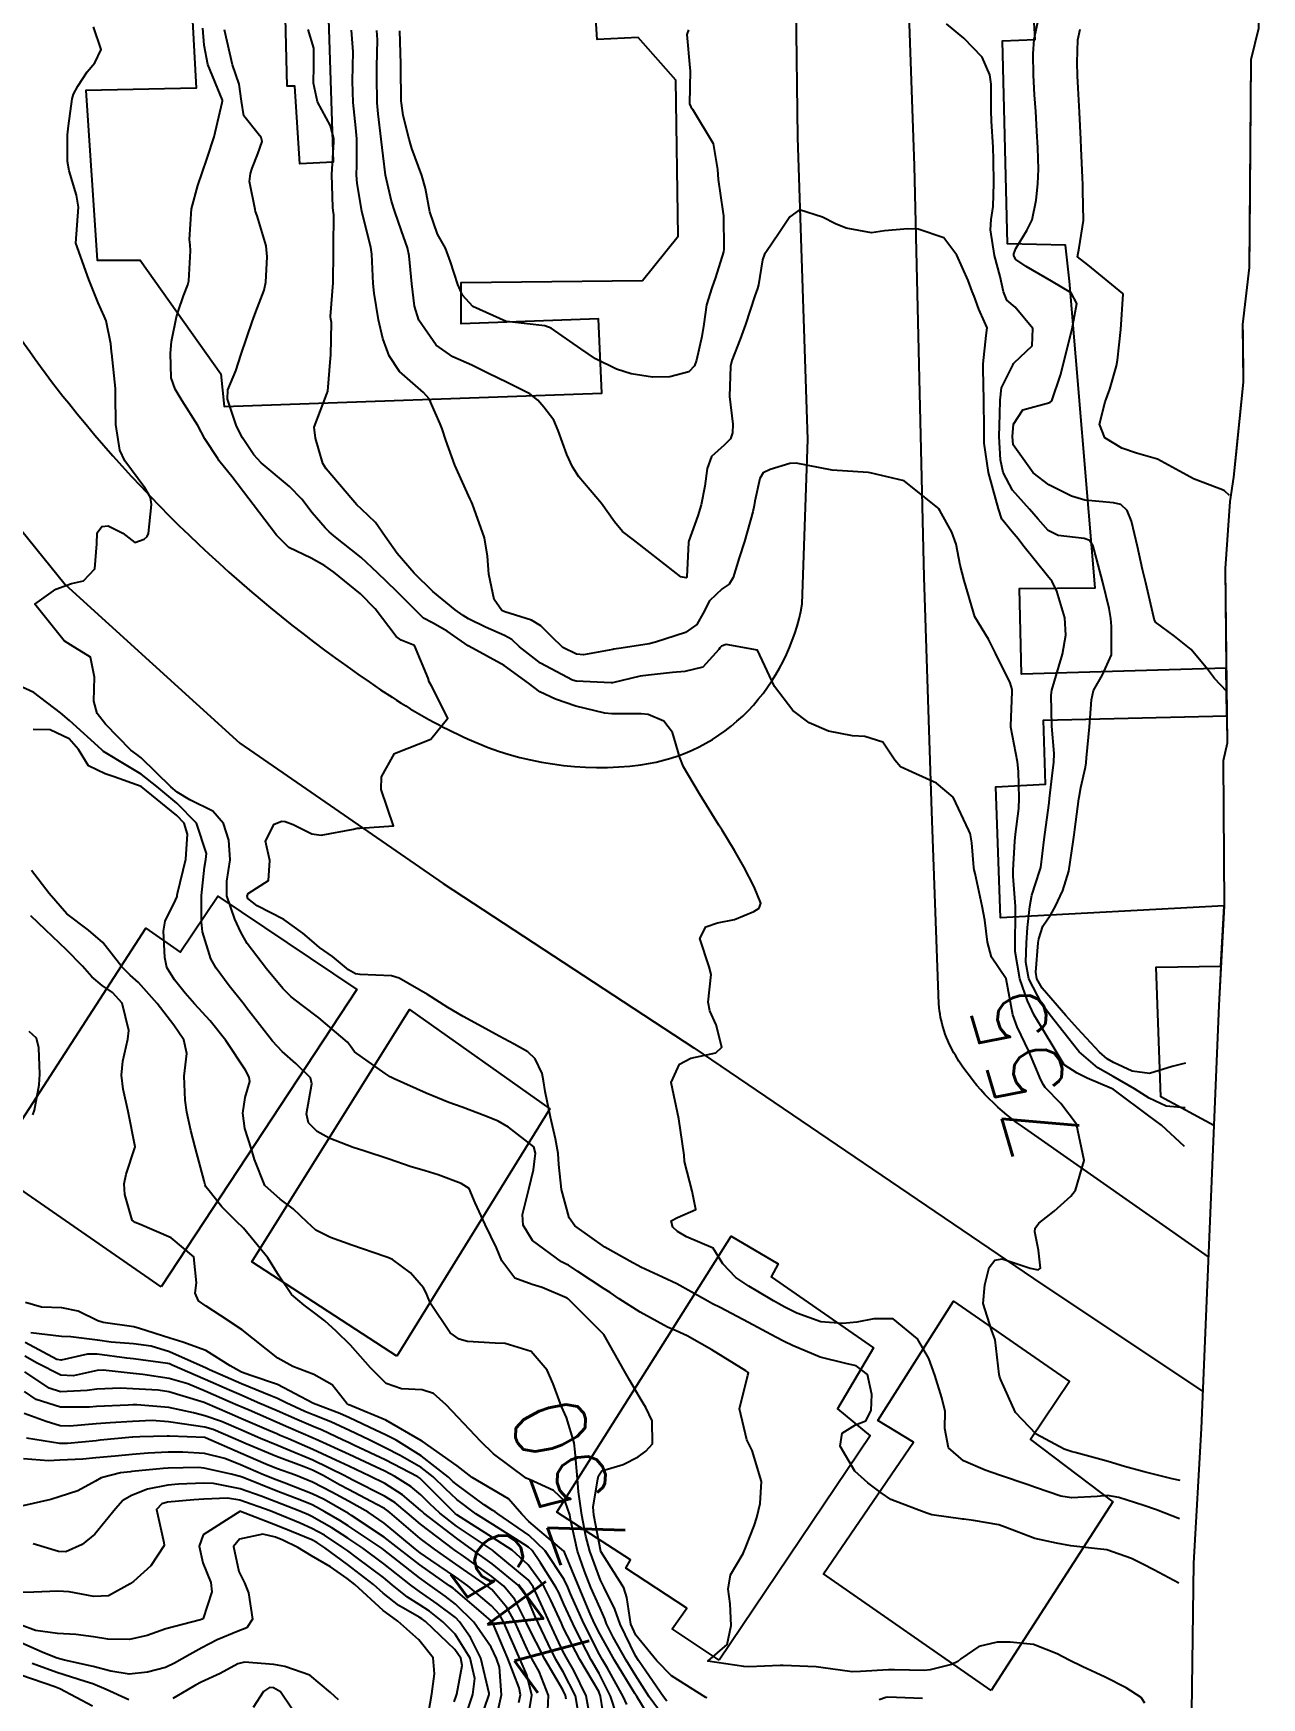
# Model space of a CAD drawing. Header units: metres. Extents: x 318500 to 325275, y 7408834 to 7428799.
# Drawn here: x 320368.3 to 320436.3, y 7413335.9 to 7413428 of the extents above; entities that cross this region are included whole.
import ezdxf
from ezdxf.enums import TextEntityAlignment as Align

# ---------------------------------------------------------------- set-up
doc = ezdxf.new("R2010")
doc.units = ezdxf.units.M
doc.header["$MEASUREMENT"] = 0
for name, color, linetype in [('Area', 45, 'Continuous'), ('Cotas', 45, 'Continuous'), ('Curvas de Nivel 1m', 11, 'Continuous'), ('Curvas de Nivel 5m', 15, 'Continuous'), ('Edificações', 30, 'Continuous'), ('Vias Primárias', 230, 'Continuous')]:
    doc.layers.add(name, color=color, linetype=linetype)
doc.styles.add('Style-STANDARD', font='STANDARD.shx')

msp = doc.modelspace()

# ---------------------------------------------------------------- linework, layer by layer
at = {"layer": 'Area'}
msp.add_lwpolyline([(320433.881, 7413477.62), (320434.233, 7413471.394), (320435.345, 7413452.961), (320436.196, 7413448.971), (320436.28, 7413439.522), (320436.21, 7413433.9), (320436.112, 7413428.285), (320435.686, 7413426.562), (320435.588, 7413415.057), (320435.226, 7413411.913), (320435.24, 7413411.356), (320435.262, 7413408.711), (320434.718, 7413403.457), (320434.509, 7413402.118), (320434.261, 7413398.399), (320434.365, 7413388.739), (320434.143, 7413387.752), (320434.201, 7413379.738), (320433.906, 7413374.211), (320432.935, 7413350.8), (320432.499, 7413343.359), (320432.399, 7413335.118)], dxfattribs=at)
at = {"layer": 'Curvas de Nivel 1m', "flags": 128}
for points, elevation in [([(320432.07, 7413371.03), (320431.326, 7413370.835), (320430.069, 7413370.453), (320429.107, 7413370.572), (320428.074, 7413371.061), (320427.724, 7413371.272), (320427.299, 7413371.632), (320426.099, 7413372.929), (320425.45, 7413373.66), (320424.132, 7413375.168), (320423.835, 7413375.683), (320423.776, 7413376.052), (320423.912, 7413377.682), (320423.944, 7413377.902), (320424.174, 7413378.61), (320424.61, 7413379.247), (320424.855, 7413379.67), (320425.284, 7413380.584), (320425.609, 7413381.659), (320425.85, 7413383.27), (320425.899, 7413383.655), (320425.94, 7413383.959), (320426.17, 7413385.651), (320426.183, 7413385.74), (320426.28, 7413386.288), (320426.532, 7413387.411), (320426.562, 7413387.646), (320426.581, 7413387.924), (320426.744, 7413389.644), (320426.859, 7413391.125), (320426.981, 7413391.641), (320427.473, 7413392.524), (320427.961, 7413393.626), (320427.964, 7413395.194), (320427.924, 7413395.627), (320427.847, 7413396.189), (320427.493, 7413397.634), (320427.14, 7413398.949), (320426.96, 7413399.643), (320426.771, 7413399.954), (320426.464, 7413400.057), (320425.017, 7413400.223), (320424.468, 7413400.498), (320423.916, 7413401.127), (320423.429, 7413401.691), (320422.496, 7413402.743), (320421.978, 7413403.708), (320421.822, 7413404.409), (320421.747, 7413405.712), (320421.788, 7413406.947), (320421.802, 7413407.711), (320421.886, 7413408.395), (320422.525, 7413409.701), (320422.55, 7413409.741), (320422.591, 7413409.779), (320423.571, 7413410.725), (320423.615, 7413411.69), (320422.632, 7413412.858), (320422.186, 7413413.257), (320421.992, 7413413.71), (320421.803, 7413414.563), (320421.492, 7413415.718), (320421.268, 7413417.145), (320421.312, 7413417.721), (320421.427, 7413418.442), (320421.45, 7413419.723), (320421.438, 7413421.024), (320421.421, 7413421.723), (320421.331, 7413423.165), (320421.311, 7413423.725), (320421.308, 7413425.212), (320421.235, 7413425.726), (320420.815, 7413426.708), (320419.791, 7413427.746), (320418.842, 7413428.546)], 758), ([(320434.35, 7413391.6), (320433.669, 7413392.305), (320433.275, 7413392.822), (320432.383, 7413393.912), (320431.462, 7413394.655), (320430.398, 7413395.427), (320430.33, 7413395.601), (320430.308, 7413395.694), (320429.865, 7413397.606), (320429.693, 7413398.355), (320429.4, 7413399.611), (320429.069, 7413401.019), (320428.83, 7413401.616), (320428.485, 7413401.942), (320428.079, 7413402.033), (320426.488, 7413402.175), (320425.749, 7413402.403), (320424.5, 7413403.026), (320423.633, 7413403.689), (320422.533, 7413405.255), (320422.485, 7413405.701), (320422.547, 7413406.399), (320423.069, 7413407.18), (320424.559, 7413407.589), (320424.671, 7413407.678), (320425.144, 7413409.11), (320425.287, 7413409.67), (320425.549, 7413410.722), (320425.798, 7413411.662), (320426.051, 7413413.076), (320425.735, 7413413.664), (320424.649, 7413414.303), (320423.243, 7413415.112), (320422.667, 7413415.504), (320422.566, 7413415.702), (320422.558, 7413415.815), (320422.676, 7413416.118), (320423.28, 7413417.105), (320423.575, 7413417.691), (320423.803, 7413418.781), (320423.896, 7413419.692), (320423.924, 7413420.5), (320423.89, 7413421.693), (320423.842, 7413422.615), (320423.781, 7413423.695), (320423.714, 7413424.621), (320423.655, 7413425.697), (320423.636, 7413426.879), (320423.687, 7413427.697), (320423.897, 7413428.642)], 759), ([(320429.807, 7413335.597), (320429.605, 7413335.912), (320428.775, 7413336.446), (320427.621, 7413337.034), (320426.348, 7413337.639), (320425.635, 7413337.986), (320424.959, 7413338.341), (320423.648, 7413338.852), (320422.356, 7413338.987), (320421.649, 7413338.978), (320420.626, 7413338.735), (320419.635, 7413338.056), (320419.465, 7413337.9), (320419.118, 7413337.738), (320417.937, 7413337.444), (320417.625, 7413337.419), (320415.963, 7413337.439), (320415.625, 7413337.44), (320414.073, 7413337.353), (320413.623, 7413337.329), (320411.878, 7413337.584), (320411.627, 7413337.617), (320409.793, 7413337.693), (320409.627, 7413337.688), (320407.902, 7413337.61), (320407.626, 7413337.628), (320405.63, 7413337.92), (320406.702, 7413338.846), (320406.932, 7413339.901), (320406.872, 7413341.102), (320406.757, 7413341.904), (320406.882, 7413342.712), (320407.591, 7413343.892), (320407.629, 7413343.973), (320407.715, 7413344.201), (320408.193, 7413345.423), (320408.344, 7413345.881), (320408.524, 7413346.654), (320408.609, 7413347.877), (320408.084, 7413349.587), (320407.931, 7413349.888), (320407.794, 7413350.177), (320407.378, 7413351.897), (320407.839, 7413353.754), (320407.876, 7413353.889), (320407.841, 7413353.93), (320407.743, 7413353.99), (320405.858, 7413355.149), (320404.491, 7413355.934), (320403.874, 7413356.209), (320403.409, 7413356.415), (320401.889, 7413357.244), (320400.725, 7413357.988), (320400.233, 7413358.325), (320399.905, 7413358.538), (320398.442, 7413359.487), (320397.918, 7413359.836), (320397.8, 7413359.903), (320397.536, 7413360.026), (320395.937, 7413361.21), (320395.419, 7413362.058), (320395.374, 7413362.644), (320395.726, 7413364.054), (320395.991, 7413365.122), (320396.09, 7413366.049), (320396.005, 7413366.396), (320394.602, 7413367.49), (320394.026, 7413367.805), (320393.346, 7413368.087), (320392.037, 7413368.583), (320391.302, 7413368.85), (320390.048, 7413369.357), (320388.279, 7413370.157), (320388.132, 7413370.23), (320388.061, 7413370.268), (320387.774, 7413370.452), (320386.075, 7413371.652), (320385.862, 7413371.968), (320385.692, 7413372.186), (320384.1, 7413373.535), (320383.198, 7413374.224), (320382.585, 7413374.701), (320382.119, 7413375.16), (320381.218, 7413376.249), (320380.151, 7413377.646), (320379.788, 7413378.266), (320379.453, 7413378.988), (320379.019, 7413380.278), (320379.015, 7413381.095), (320379.196, 7413382.275), (320379.132, 7413383.371), (320378.83, 7413384.281), (320378.25, 7413384.971), (320376.978, 7413385.59), (320376.266, 7413386.031), (320375.925, 7413386.323), (320374.286, 7413387.916), (320374.046, 7413388.102), (320373.709, 7413388.349), (320372.311, 7413389.791), (320371.851, 7413390.377), (320371.653, 7413391.057), (320371.705, 7413392.38), (320371.476, 7413393.498), (320370.368, 7413394.178), (320370.01, 7413394.404), (320368.4, 7413396.42), (320369.556, 7413397.265), (320370.418, 7413397.572), (320371.093, 7413397.717), (320371.709, 7413398.381), (320371.83, 7413399.766), (320371.836, 7413400.379), (320372.099, 7413400.732), (320372.456, 7413400.76), (320373.27, 7413400.358), (320373.933, 7413399.836), (320374.447, 7413400.021), (320374.618, 7413400.169), (320374.678, 7413400.338), (320374.858, 7413401.953), (320374.797, 7413402.337), (320374.488, 7413402.871), (320373.374, 7413404.357), (320373.101, 7413404.946), (320372.881, 7413406.365), (320372.863, 7413408.057), (320372.853, 7413408.366), (320372.664, 7413410.293), (320372.636, 7413410.369), (320372.628, 7413410.407), (320372.595, 7413410.833), (320372.333, 7413412.1), (320372.229, 7413412.376), (320371.898, 7413413.104), (320371.389, 7413414.389), (320370.67, 7413416.4), (320370.802, 7413418.398), (320370.7, 7413419.067), (320370.299, 7413420.404), (320370.207, 7413420.926), (320370.206, 7413422.405), (320370.255, 7413422.905), (320370.469, 7413424.403), (320370.53, 7413424.646), (320370.78, 7413425.097), (320371.292, 7413425.893), (320371.721, 7413426.386), (320372.061, 7413427.131), (320371.648, 7413428.388)], 752), ([(320431.69, 7413342.25), (320430.305, 7413342.987), (320429.705, 7413343.289), (320429.073, 7413343.606), (320427.717, 7413344.087), (320427.199, 7413344.146), (320425.72, 7413344.316), (320424.935, 7413344.449), (320423.725, 7413344.711), (320422.081, 7413345.35), (320421.737, 7413345.479), (320420.335, 7413345.721), (320419.797, 7413345.786), (320419.741, 7413345.793), (320418.02, 7413346.033), (320417.744, 7413346.115), (320417.166, 7413346.346), (320415.751, 7413346.881), (320415.217, 7413347.25), (320414.494, 7413347.799), (320413.769, 7413348.439), (320412.959, 7413349.822), (320413.069, 7413350.553), (320413.808, 7413351.004), (320414.38, 7413351.233), (320414.675, 7413351.797), (320414.713, 7413352.681), (320414.469, 7413353.801), (320413.847, 7413354.265), (320413.26, 7413354.408), (320411.854, 7413354.755), (320410.317, 7413355.401), (320409.866, 7413355.625), (320409.403, 7413355.867), (320407.882, 7413356.67), (320406.307, 7413357.501), (320405.897, 7413357.71), (320405.513, 7413357.924), (320403.909, 7413358.808), (320403.133, 7413359.173), (320401.918, 7413359.731), (320401.765, 7413359.819), (320401.488, 7413359.976), (320399.933, 7413360.839), (320398.272, 7413362.017), (320397.957, 7413362.469), (320397.531, 7413364.027), (320397.382, 7413365.417), (320397.348, 7413366.03), (320397.212, 7413366.832), (320396.921, 7413368.037), (320396.629, 7413369.463), (320396.549, 7413370.043), (320396.464, 7413370.444), (320396.072, 7413371.263), (320395.676, 7413371.656), (320394.925, 7413372.067), (320394.087, 7413372.523), (320393.155, 7413373.028), (320392.102, 7413373.599), (320391.242, 7413374.113), (320390.12, 7413374.825), (320388.553, 7413375.735), (320388.135, 7413375.859), (320386.387, 7413375.926), (320386.137, 7413375.976), (320385.756, 7413376.186), (320384.869, 7413376.921), (320384.152, 7413377.421), (320383.724, 7413377.787), (320383.223, 7413378.224), (320382.171, 7413378.969), (320380.698, 7413379.739), (320380.188, 7413380.14), (320380.144, 7413380.261), (320380.192, 7413380.423), (320381.323, 7413381.125), (320381.404, 7413382.248), (320381.158, 7413383.319), (320381.629, 7413384.246), (320382.063, 7413384.422), (320382.242, 7413384.405), (320382.68, 7413384.233), (320383.73, 7413383.716), (320384.234, 7413383.638), (320386.032, 7413383.977), (320386.238, 7413384.021), (320386.38, 7413384.037), (320388.24, 7413384.16), (320387.559, 7413386.167), (320387.571, 7413386.877), (320388.3, 7413388.16), (320390.308, 7413388.964), (320391.241, 7413390.116), (320390.347, 7413391.909), (320390.216, 7413392.132), (320390.159, 7413392.327), (320389.409, 7413394.145), (320388.67, 7413394.443), (320388.385, 7413394.629), (320387.233, 7413396.172), (320386.412, 7413396.998), (320384.942, 7413398.202), (320384.435, 7413398.558), (320383.693, 7413398.97), (320382.45, 7413399.572), (320381.773, 7413400.247), (320380.475, 7413401.95), (320380.241, 7413402.264), (320379.288, 7413403.488), (320378.644, 7413404.288), (320378.589, 7413404.367), (320378.512, 7413404.481), (320377.803, 7413405.581), (320377.418, 7413406.307), (320376.551, 7413407.687), (320376.16, 7413408.324), (320375.947, 7413408.949), (320375.894, 7413410.327), (320375.954, 7413410.969), (320376.239, 7413412.324), (320376.318, 7413412.619), (320376.628, 7413413.495), (320376.856, 7413414.098), (320376.907, 7413414.316), (320377.002, 7413415.977), (320376.986, 7413416.315), (320376.96, 7413416.603), (320377.072, 7413418.314), (320377.421, 7413419.598), (320377.654, 7413420.306), (320377.923, 7413421.111), (320378.311, 7413422.297), (320378.769, 7413424.198), (320378.78, 7413424.29), (320378.77, 7413424.317), (320377.967, 7413426.302), (320377.758, 7413427.364), (320377.684, 7413428.307)], 753), ([(320431.74, 7413345.81), (320430.46, 7413346.302), (320429.749, 7413346.545), (320428.379, 7413346.989), (320427.755, 7413347.095), (320427.173, 7413347.048), (320425.753, 7413346.961), (320425.163, 7413347.067), (320423.759, 7413347.546), (320423.364, 7413347.684), (320421.768, 7413348.229), (320420.986, 7413348.497), (320419.779, 7413349.019), (320418.954, 7413349.743), (320418.756, 7413350.795), (320418.769, 7413351.746), (320418.587, 7413352.508), (320418.186, 7413353.755), (320417.854, 7413354.679), (320417.235, 7413355.766), (320415.886, 7413356.878), (320414.81, 7413356.872), (320413.883, 7413356.682), (320413.096, 7413356.607), (320411.883, 7413356.71), (320410.549, 7413357.195), (320409.895, 7413357.527), (320409.259, 7413357.87), (320408.401, 7413358.379), (320407.908, 7413358.68), (320407.179, 7413359.167), (320406.472, 7413359.912), (320405.933, 7413360.785), (320404.46, 7413361.417), (320403.947, 7413361.712), (320403.688, 7413361.944), (320403.609, 7413362.291), (320403.958, 7413362.491), (320404.977, 7413362.918), (320404.766, 7413363.932), (320404.35, 7413365.583), (320404.317, 7413365.937), (320404.03, 7413367.94), (320403.596, 7413369.947), (320404.07, 7413370.971), (320404.701, 7413371.306), (320406.077, 7413371.592), (320406.416, 7413371.915), (320406.098, 7413373.152), (320405.737, 7413373.924), (320405.65, 7413374.392), (320405.811, 7413375.923), (320405.711, 7413376.357), (320405.196, 7413377.93), (320405.521, 7413378.575), (320406.173, 7413378.796), (320407.103, 7413378.979), (320408.183, 7413379.41), (320408.467, 7413379.605), (320408.572, 7413379.884), (320408.203, 7413380.774), (320407.623, 7413381.899), (320407.116, 7413382.794), (320406.418, 7413383.917), (320406.244, 7413384.202), (320405.177, 7413385.931), (320404.292, 7413387.424), (320404.079, 7413387.943), (320403.687, 7413389.323), (320403.195, 7413389.957), (320402.325, 7413390.32), (320401.949, 7413390.352), (320400.325, 7413390.363), (320399.93, 7413390.399), (320398.331, 7413390.776), (320397.21, 7413391.164), (320396.343, 7413391.579), (320395.703, 7413392.06), (320394.364, 7413393.038), (320392.407, 7413394.1), (320392.38, 7413394.118), (320391.211, 7413394.94), (320390.393, 7413395.389), (320389.909, 7413395.651), (320389.395, 7413396.145), (320388.415, 7413397.15), (320387.364, 7413398.171), (320386.442, 7413399.012), (320384.933, 7413400.203), (320384.68, 7413400.425), (320384.464, 7413400.655), (320383.736, 7413401.485), (320383.175, 7413402.23), (320382.491, 7413402.94), (320380.924, 7413404.256), (320380.514, 7413404.695), (320379.881, 7413405.627), (320379.545, 7413406.275), (320379.058, 7413407.777), (320379.076, 7413408.282), (320379.517, 7413409.335), (320379.809, 7413410.272), (320380.416, 7413412.062), (320380.491, 7413412.262), (320380.624, 7413412.612), (320381.078, 7413413.813), (320381.18, 7413414.255), (320381.259, 7413415.656), (320381.187, 7413416.255), (320380.695, 7413417.915), (320380.604, 7413418.167), (320380.578, 7413418.262), (320380.276, 7413419.829), (320380.331, 7413420.266), (320380.425, 7413420.564), (320380.736, 7413421.355), (320380.972, 7413422.033), (320380.921, 7413422.258), (320380.753, 7413422.459), (320379.951, 7413423.455), (320379.821, 7413424.274), (320379.709, 7413425.201), (320379.33, 7413426.282), (320378.897, 7413428.221)], 754), ([(320432.01, 7413366.42), (320430.727, 7413367.59), (320430.038, 7413368.105), (320428.208, 7413369.468), (320428.059, 7413369.58), (320427.963, 7413369.621), (320426.621, 7413370.197), (320426.068, 7413370.462), (320425.351, 7413370.939), (320424.906, 7413371.668), (320424.1, 7413373.021), (320423.687, 7413373.684), (320423.327, 7413374.483), (320422.892, 7413375.692), (320422.64, 7413377.21), (320422.641, 7413377.695), (320422.657, 7413379.221), (320422.651, 7413379.695), (320422.536, 7413381.376), (320422.532, 7413381.697), (320422.628, 7413383.304), (320422.658, 7413383.696), (320422.834, 7413385.121), (320422.861, 7413385.694), (320422.815, 7413387.172), (320422.766, 7413387.695), (320422.405, 7413389.613), (320422.395, 7413389.699), (320422.475, 7413391.572), (320422.468, 7413391.699), (320422.356, 7413392.083), (320421.547, 7413393.712), (320421.166, 7413394.496), (320420.4, 7413395.73), (320419.818, 7413397.739), (320419.598, 7413398.588), (320419.373, 7413399.746), (320419.135, 7413400.418), (320418.479, 7413401.615), (320418.417, 7413401.698), (320418.36, 7413401.761), (320416.502, 7413403.248), (320414.614, 7413403.703), (320414.509, 7413403.711), (320412.51, 7413403.84), (320410.516, 7413404.237), (320410.168, 7413404.212), (320409.086, 7413403.881), (320408.689, 7413403.705), (320408.502, 7413403.382), (320408.241, 7413402.136), (320408.196, 7413401.894), (320408.125, 7413401.544), (320407.662, 7413399.902), (320407.361, 7413398.991), (320407.044, 7413397.911), (320406.805, 7413397.534), (320406.42, 7413397.28), (320405.719, 7413396.618), (320405.377, 7413395.93), (320405.028, 7413395.3), (320404.389, 7413394.862), (320402.745, 7413394.326), (320402.383, 7413394.241), (320400.829, 7413393.993), (320400.439, 7413393.939), (320400.379, 7413393.926), (320398.761, 7413393.629), (320398.375, 7413393.663), (320397.61, 7413394.032), (320396.985, 7413394.64), (320396.392, 7413395.23), (320395.883, 7413395.546), (320394.399, 7413395.999), (320394.227, 7413396.082), (320393.818, 7413396.677), (320393.514, 7413398.089), (320393.445, 7413399.09), (320393.268, 7413400.092), (320392.611, 7413401.966), (320392.548, 7413402.099), (320392.482, 7413402.234), (320391.638, 7413404.113), (320391.145, 7413405.507), (320390.934, 7413406.124), (320390.826, 7413406.409), (320390.549, 7413407.044), (320390.212, 7413407.79), (320389.908, 7413408.14), (320388.577, 7413409.312), (320388.001, 7413410.166), (320387.649, 7413411.125), (320387.402, 7413412.172), (320387.172, 7413413.637), (320387.124, 7413414.175), (320387.039, 7413415.802), (320386.986, 7413416.177), (320386.687, 7413417.342), (320386.494, 7413418.183), (320386.231, 7413419.703), (320386.199, 7413420.188), (320386.215, 7413420.701), (320386.213, 7413422.188), (320386.157, 7413422.791), (320386.008, 7413424.192), (320385.976, 7413425.376), (320385.991, 7413426.192), (320386.01, 7413426.994), (320385.925, 7413428.199)], 756), ([(320432.04, 7413368.55), (320430.995, 7413368.637), (320430.052, 7413369.08), (320429.237, 7413369.608), (320428.067, 7413370.282), (320427.211, 7413370.773), (320426.179, 7413371.649), (320426.082, 7413371.764), (320424.584, 7413373.673), (320424.119, 7413374.302), (320423.39, 7413375.688), (320423.223, 7413376.616), (320423.259, 7413377.689), (320423.33, 7413378.531), (320423.458, 7413379.687), (320423.558, 7413380.328), (320424.009, 7413381.682), (320424.054, 7413381.85), (320424.237, 7413383.402), (320424.275, 7413383.679), (320424.514, 7413385.429), (320424.542, 7413385.676), (320424.73, 7413387.237), (320424.781, 7413387.673), (320424.791, 7413388.158), (320424.662, 7413389.675), (320424.624, 7413391.397), (320424.666, 7413391.675), (320425.059, 7413392.98), (320425.267, 7413393.667), (320425.447, 7413394.721), (320425.383, 7413395.665), (320424.941, 7413397.154), (320424.683, 7413397.676), (320424.435, 7413398.003), (320423.062, 7413399.694), (320422.806, 7413400.039), (320422.467, 7413400.434), (320421.901, 7413401.135), (320421.716, 7413401.711), (320421.43, 7413402.782), (320421.158, 7413403.72), (320420.928, 7413405.331), (320420.916, 7413405.724), (320420.917, 7413406.098), (320420.9, 7413407.725), (320420.861, 7413409.451), (320420.862, 7413409.726), (320421.04, 7413411.297), (320421.098, 7413411.723), (320420.946, 7413412.048), (320420.63, 7413412.755), (320420.374, 7413413.471), (320420.268, 7413413.736), (320420.045, 7413414.343), (320419.402, 7413415.749), (320418.684, 7413416.707), (320417.275, 7413417.19), (320416.691, 7413417.202), (320415.403, 7413417.086), (320414.688, 7413416.987), (320413.293, 7413417.229), (320412.694, 7413417.473), (320411.982, 7413417.847), (320410.704, 7413418.247), (320410.166, 7413417.868), (320409.582, 7413416.982), (320408.836, 7413415.888), (320408.767, 7413415.79), (320408.664, 7413415.48), (320408.442, 7413414.094), (320408.383, 7413413.894), (320408.23, 7413413.49), (320407.719, 7413411.904), (320407.427, 7413411.088), (320406.97, 7413409.914), (320406.892, 7413409.609), (320406.832, 7413407.916), (320407.018, 7413406.387), (320407.005, 7413405.913), (320406.88, 7413405.57), (320406.53, 7413405.23), (320405.843, 7413404.604), (320405.597, 7413403.929), (320405.466, 7413402.959), (320405.257, 7413401.932), (320405.085, 7413401.323), (320404.589, 7413399.939), (320404.566, 7413399.832), (320404.466, 7413397.94), (320404.458, 7413397.911), (320404.429, 7413397.881), (320404.136, 7413397.944), (320402.449, 7413399.267), (320401.515, 7413399.984), (320400.919, 7413400.447), (320400.47, 7413400.993), (320399.752, 7413402.007), (320398.502, 7413403.467), (320398.139, 7413404.026), (320397.835, 7413404.715), (320397.358, 7413406.038), (320397.108, 7413406.604), (320396.553, 7413407.34), (320396.218, 7413407.717), (320395.779, 7413408.062), (320394.569, 7413408.669), (320393.455, 7413409.213), (320392.583, 7413409.647), (320391.522, 7413410.116), (320390.6, 7413410.767), (320389.644, 7413412.145), (320389.396, 7413412.917), (320389.247, 7413414.151), (320389.102, 7413415.714), (320389.009, 7413416.155), (320388.684, 7413417.091), (320388.307, 7413418.164), (320388.135, 7413418.737), (320387.796, 7413420.169), (320387.667, 7413421.24), (320387.567, 7413422.172), (320387.388, 7413423.557), (320387.343, 7413424.174), (320387.323, 7413425.647), (320387.327, 7413426.175), (320387.35, 7413427.654), (320387.314, 7413428.183)], 757), ([(320404.564, 7413428.223), (320404.478, 7413427.954), (320404.644, 7413426.11), (320404.65, 7413425.952), (320404.618, 7413424.115), (320404.685, 7413423.951), (320404.778, 7413423.828), (320405.936, 7413421.928), (320406.173, 7413420.481), (320406.198, 7413419.925), (320406.469, 7413418.156), (320406.495, 7413417.922), (320406.523, 7413416.071), (320406.503, 7413415.922), (320406.063, 7413414.511), (320405.855, 7413413.928), (320405.566, 7413412.996), (320405.419, 7413411.932), (320405.309, 7413411.234), (320405.014, 7413409.936), (320404.902, 7413409.62), (320404.58, 7413409.288), (320403.525, 7413409.007), (320402.575, 7413408.996), (320401.395, 7413409.171), (320400.581, 7413409.431), (320399.411, 7413410.012), (320398.598, 7413410.555), (320396.956, 7413411.704), (320396.617, 7413411.835), (320394.654, 7413412.045), (320394.62, 7413412.047), (320394.482, 7413412.081), (320392.628, 7413412.906), (320392.059, 7413413.534), (320391.802, 7413414.113), (320391.403, 7413415.374), (320391.112, 7413416.123), (320390.682, 7413416.901), (320390.257, 7413418.137), (320390.009, 7413419.436), (320389.8, 7413420.144), (320389.248, 7413421.647), (320389.103, 7413422.155), (320388.77, 7413423.473), (320388.676, 7413424.161), (320388.67, 7413424.272), (320388.646, 7413426.162), (320388.641, 7413426.324), (320388.584, 7413428.164)], 758), ([(320405.6, 7413335.902), (320405.528, 7413335.921), (320403.618, 7413337.122), (320402.82, 7413337.952), (320401.651, 7413339.364), (320401.381, 7413339.974), (320401.155, 7413341.458), (320400.982, 7413341.98), (320399.71, 7413344), (320399.319, 7413346.004), (320399.289, 7413346.46), (320399.543, 7413348.002), (320399.584, 7413348.18), (320399.767, 7413348.468), (320400.94, 7413348.815), (320401.779, 7413349.245), (320402.197, 7413349.551), (320402.573, 7413349.958), (320402.544, 7413351.224), (320402.195, 7413351.964), (320402.058, 7413352.202), (320401.826, 7413352.574), (320401.316, 7413353.459), (320401.026, 7413353.982), (320399.87, 7413356), (320397.899, 7413357.986), (320397.843, 7413358.021), (320396.475, 7413358.611), (320395.907, 7413358.772), (320394.962, 7413359.116), (320394.234, 7413360.075), (320393.931, 7413360.802), (320393.306, 7413362.086), (320392.758, 7413363.302), (320392.431, 7413364.095), (320391.983, 7413364.365), (320390.709, 7413364.84), (320389.989, 7413365.07), (320389.157, 7413365.308), (320387.995, 7413365.704), (320386.596, 7413366.174), (320386.003, 7413366.365), (320384.681, 7413366.871), (320384.015, 7413367.242), (320383.53, 7413367.725), (320383.418, 7413368.219), (320383.729, 7413369.888), (320383.65, 7413370.216), (320382.838, 7413371.004), (320382.071, 7413371.661), (320381.537, 7413372.245), (320380.107, 7413374.083), (320379.969, 7413374.262), (320379.151, 7413375.306), (320378.422, 7413376.286), (320378.138, 7413376.8), (320377.667, 7413378.297), (320377.619, 7413378.848), (320377.618, 7413380.299), (320377.79, 7413381.88), (320377.864, 7413382.295), (320377.886, 7413382.624), (320377.335, 7413384.304), (320376.256, 7413385.405), (320375.141, 7413386.331), (320374.277, 7413387.017), (320373.446, 7413387.517), (320372.288, 7413388.211), (320372.2, 7413388.282), (320372.105, 7413388.373), (320370.314, 7413389.988), (320369.818, 7413390.405), (320368.337, 7413391.538), (320366.35, 7413392.45)], 751), ([(320402.901, 7413335.258), (320402.396, 7413335.958), (320401.618, 7413337.171), (320401.111, 7413337.978), (320400.387, 7413339.251), (320400.033, 7413339.994), (320399.929, 7413340.262), (320399.669, 7413340.854), (320399.162, 7413342.005), (320398.8, 7413342.903), (320398.427, 7413344.013), (320398.06, 7413345.692), (320397.995, 7413346.017), (320397.747, 7413346.769), (320397.089, 7413347.366), (320395.759, 7413347.974), (320395.706, 7413347.997), (320395.578, 7413348.053), (320393.78, 7413349.398), (320393.069, 7413350.087), (320391.81, 7413351.408), (320391.163, 7413352.11), (320390.446, 7413352.74), (320389.828, 7413352.951), (320388.674, 7413352.993), (320387.831, 7413353.296), (320386.966, 7413354.169), (320385.859, 7413355.419), (320385.068, 7413356.192), (320384.434, 7413356.757), (320383.88, 7413357.196), (320383.293, 7413357.627), (320382.603, 7413358.229), (320381.905, 7413359.228), (320381.28, 7413360.246), (320379.944, 7413361.892), (320379.552, 7413362.266), (320378.745, 7413363.065), (320377.968, 7413364.053), (320377.864, 7413364.186), (320377.811, 7413364.292), (320377.758, 7413364.509), (320377.285, 7413366.301), (320377.018, 7413367.301), (320376.81, 7413368.308), (320376.71, 7413368.983), (320376.649, 7413370.311), (320376.81, 7413371.568), (320376.634, 7413372.312), (320376.092, 7413373.12), (320375.156, 7413374.33), (320374.122, 7413375.491), (320373.668, 7413375.889), (320373.216, 7413376.354), (320372.15, 7413377.708), (320371.361, 7413378.382), (320370.173, 7413379.294), (320369.194, 7413380.41), (320368.203, 7413381.678)], 749), ([(320402.424, 7413334.794), (320401.696, 7413335.969), (320401.603, 7413336.143), (320400.471, 7413337.987), (320399.651, 7413339.432), (320399.363, 7413340.003), (320399.119, 7413340.552), (320398.519, 7413342.012), (320397.709, 7413343.956), (320397.658, 7413344.021), (320395.734, 7413345.653), (320395.335, 7413346.056), (320394.599, 7413346.918), (320393.753, 7413347.406), (320392.594, 7413348.092), (320391.77, 7413348.741), (320389.824, 7413350.095), (320389.79, 7413350.123), (320387.807, 7413351.274), (320385.957, 7413352.039), (320385.819, 7413352.095), (320385.761, 7413352.123), (320385.662, 7413352.182), (320384.844, 7413353.214), (320383.834, 7413353.79), (320382.669, 7413354.228), (320381.847, 7413354.697), (320379.87, 7413356.26), (320378.664, 7413357.064), (320377.883, 7413357.572), (320377.459, 7413357.87), (320377.259, 7413358.299), (320377.331, 7413358.866), (320377.186, 7413360.301), (320375.936, 7413361.364), (320374.178, 7413362.106), (320373.948, 7413362.197), (320373.779, 7413362.343), (320373.372, 7413363.757), (320373.343, 7413364.349), (320373.454, 7413364.872), (320373.936, 7413366.341), (320373.941, 7413366.401), (320373.562, 7413368.347), (320373.275, 7413369.584), (320373.196, 7413370.353), (320373.272, 7413371.142), (320373.544, 7413372.348), (320373.602, 7413372.833), (320373.233, 7413374.353), (320372.688, 7413374.934), (320372.12, 7413375.322), (320371.541, 7413375.796), (320371.037, 7413376.386), (320370.143, 7413377.296), (320368.983, 7413378.412), (320368.171, 7413379.181)], 748), ([(320368.285, 7413368.159), (320368.382, 7413368.416), (320368.635, 7413369.823), (320368.678, 7413370.414), (320368.61, 7413371.877), (320368.483, 7413372.416), (320368.085, 7413372.779)], 747), ([(320401.147, 7413335.528), (320400.953, 7413335.98), (320400.08, 7413337.536), (320399.796, 7413337.998), (320399.634, 7413338.292), (320398.781, 7413340.009), (320398.039, 7413341.653), (320397.885, 7413342.018), (320397.686, 7413342.447), (320396.641, 7413344.036), (320395.723, 7413344.898), (320394.021, 7413346.076), (320393.859, 7413346.196), (320393.742, 7413346.27), (320393.254, 7413346.576), (320391.756, 7413347.681), (320391.532, 7413347.878), (320391.292, 7413348.107), (320389.777, 7413349.293), (320388.387, 7413350.151), (320387.794, 7413350.46), (320387.245, 7413350.719), (320385.808, 7413351.398), (320385.263, 7413351.639), (320383.81, 7413352.194), (320383.774, 7413352.211), (320381.825, 7413353.238), (320380.349, 7413353.738), (320379.835, 7413353.923), (320379.196, 7413354.27), (320377.852, 7413355.114), (320376.582, 7413355.586), (320375.862, 7413355.8), (320374.185, 7413356.337), (320373.871, 7413356.429), (320372.17, 7413356.663), (320371.874, 7413356.762), (320370.792, 7413357.299), (320369.881, 7413357.487), (320368.767, 7413357.525), (320367.884, 7413357.777)], 747), ([(320400.581, 7413334.976), (320400.247, 7413335.99), (320399.619, 7413337.244), (320399.177, 7413338.005), (320398.656, 7413338.999), (320398.165, 7413340.015), (320397.671, 7413341.089), (320397.385, 7413341.732), (320397.224, 7413342.027), (320396.376, 7413343.364), (320395.911, 7413344.047), (320395.713, 7413344.24), (320395.201, 7413344.575), (320393.731, 7413345.486), (320392.804, 7413346.089), (320391.748, 7413346.876), (320391.11, 7413347.466), (320390.443, 7413348.12), (320389.768, 7413348.651), (320388.607, 7413349.318), (320387.784, 7413349.733), (320386.889, 7413350.169), (320385.798, 7413350.698), (320384.776, 7413351.166), (320383.804, 7413351.561), (320383.34, 7413351.752), (320382.297, 7413352.233), (320381.813, 7413352.458), (320381.452, 7413352.607), (320379.825, 7413353.283), (320378.065, 7413354.058), (320377.838, 7413354.153), (320377.542, 7413354.294), (320375.851, 7413355.052), (320374.825, 7413355.361), (320373.857, 7413355.499), (320372.626, 7413355.591), (320371.86, 7413355.686), (320370.378, 7413355.876), (320369.863, 7413355.905), (320368.177, 7413356.106)], 746), ([(320399.196, 7413334.392), (320398.9, 7413336.007), (320398.22, 7413337.415), (320397.865, 7413338.018), (320397.636, 7413338.451), (320396.892, 7413340.032), (320396.509, 7413340.878), (320395.964, 7413342.046), (320395.686, 7413342.427), (320393.749, 7413344.04), (320393.71, 7413344.072), (320391.729, 7413345.398), (320390.809, 7413346.114), (320390.252, 7413346.63), (320389.75, 7413347.138), (320389.207, 7413347.591), (320388.307, 7413348.152), (320387.764, 7413348.436), (320387.249, 7413348.684), (320385.778, 7413349.359), (320383.923, 7413350.208), (320383.833, 7413350.251), (320383.791, 7413350.268), (320382.431, 7413350.865), (320381.799, 7413351.142), (320380.25, 7413351.811), (320379.807, 7413352.003), (320379.627, 7413352.082), (320379.198, 7413352.269), (320377.819, 7413352.873), (320376.861, 7413353.268), (320375.829, 7413353.573), (320374.375, 7413353.791), (320373.833, 7413353.844), (320372.168, 7413354.032), (320371.835, 7413354.012), (320370.509, 7413353.711), (320369.83, 7413353.76), (320368.517, 7413354.413), (320367.846, 7413354.816)], 744), ([(320398.454, 7413335.148), (320398.302, 7413336.013), (320397.62, 7413337.342), (320397.222, 7413338.026), (320396.792, 7413338.883), (320396.246, 7413340.041), (320396.065, 7413340.445), (320395.673, 7413341.359), (320395.442, 7413341.818), (320395.238, 7413342.057), (320393.699, 7413343.316), (320392.619, 7413344.091), (320391.719, 7413344.728), (320389.914, 7413346.127), (320389.821, 7413346.209), (320389.742, 7413346.288), (320388.737, 7413347.132), (320387.756, 7413347.754), (320386.932, 7413348.168), (320385.768, 7413348.712), (320384.801, 7413349.169), (320383.782, 7413349.646), (320382.426, 7413350.23), (320381.975, 7413350.421), (320381.793, 7413350.502), (320381.345, 7413350.694), (320379.801, 7413351.365), (320379.171, 7413351.636), (320377.809, 7413352.219), (320377.757, 7413352.239), (320377.576, 7413352.294), (320375.818, 7413352.827), (320375.217, 7413352.928), (320373.82, 7413352.999), (320373.141, 7413353.029), (320371.819, 7413352.986), (320371.289, 7413352.907), (320369.816, 7413352.827), (320369.185, 7413353.04), (320367.833, 7413353.94)], 743), ([(320397.794, 7413335.822), (320397.764, 7413336.018), (320397.605, 7413336.333), (320396.612, 7413338.035), (320395.658, 7413339.927), (320395.605, 7413340.051), (320394.947, 7413341.335), (320394.347, 7413342.07), (320393.688, 7413342.613), (320391.981, 7413343.823), (320391.709, 7413344.008), (320391.577, 7413344.102), (320389.731, 7413345.516), (320388.99, 7413346.141), (320388.306, 7413346.712), (320387.749, 7413347.06), (320385.992, 7413347.943), (320385.759, 7413348.066), (320385.683, 7413348.105), (320385.543, 7413348.183), (320383.773, 7413349.051), (320382.361, 7413349.651), (320381.785, 7413349.877), (320380.884, 7413350.249), (320379.795, 7413350.723), (320378.715, 7413351.192), (320377.802, 7413351.511), (320377.176, 7413351.672), (320375.806, 7413351.959), (320374.034, 7413352.112), (320373.808, 7413352.107), (320373.557, 7413352.093), (320371.807, 7413352.026), (320371.42, 7413351.99), (320369.806, 7413351.979), (320368.47, 7413352.413), (320367.816, 7413352.844)], 742), ([(320396.776, 7413335.216), (320396.808, 7413336.032), (320396.298, 7413337.361), (320395.916, 7413338.046), (320395.638, 7413338.593), (320394.98, 7413340.06), (320394.506, 7413340.905), (320393.678, 7413341.889), (320393.445, 7413342.082), (320391.698, 7413343.292), (320390.505, 7413344.118), (320389.719, 7413344.722), (320388.043, 7413346.155), (320387.877, 7413346.293), (320387.742, 7413346.377), (320387.31, 7413346.599), (320385.752, 7413347.42), (320385.258, 7413347.693), (320384.348, 7413348.201), (320383.764, 7413348.497), (320383.295, 7413348.69), (320381.775, 7413349.257), (320380.095, 7413349.948), (320379.787, 7413350.082), (320379.363, 7413350.266), (320378.26, 7413350.749), (320377.796, 7413350.881), (320376.545, 7413351.057), (320375.799, 7413351.17), (320374.887, 7413351.242), (320373.799, 7413351.2), (320372.559, 7413351.12), (320371.797, 7413351.068), (320370.328, 7413350.925), (320369.796, 7413350.959), (320369.02, 7413351.185), (320367.802, 7413351.638)], 741), ([(320395.178, 7413335.638), (320395.265, 7413336.055), (320395.202, 7413336.46), (320394.573, 7413338.066), (320393.752, 7413339.985), (320393.711, 7413340.079), (320393.692, 7413340.112), (320393.661, 7413340.147), (320393.238, 7413340.51), (320391.678, 7413341.855), (320391.541, 7413341.964), (320391.338, 7413342.105), (320389.697, 7413343.261), (320388.561, 7413344.147), (320387.72, 7413344.797), (320385.924, 7413345.991), (320385.739, 7413346.112), (320385.696, 7413346.138), (320385.624, 7413346.182), (320384.411, 7413346.87), (320383.745, 7413347.197), (320382.197, 7413347.789), (320381.756, 7413347.958), (320381.054, 7413348.247), (320379.768, 7413348.8), (320378.911, 7413349.135), (320377.777, 7413349.413), (320376.583, 7413349.503), (320375.778, 7413349.497), (320374.664, 7413349.444), (320373.775, 7413349.371), (320372.846, 7413349.281), (320371.772, 7413349.179), (320371.044, 7413349.107), (320369.77, 7413349.049), (320369.155, 7413349.021), (320367.771, 7413349.122)], 739), ([(320393.835, 7413334.328), (320394.218, 7413336.071), (320394.1, 7413337.596), (320393.938, 7413338.075), (320393.639, 7413338.699), (320392.683, 7413340.09), (320391.67, 7413341.087), (320391.099, 7413341.533), (320390.26, 7413342.121), (320389.686, 7413342.537), (320387.969, 7413343.893), (320387.709, 7413344.095), (320387.622, 7413344.161), (320385.729, 7413345.422), (320385.264, 7413345.718), (320384.44, 7413346.199), (320383.986, 7413346.458), (320383.736, 7413346.581), (320383.143, 7413346.815), (320381.747, 7413347.357), (320379.92, 7413348.095), (320379.758, 7413348.148), (320379.253, 7413348.268), (320377.765, 7413348.605), (320377.423, 7413348.637), (320375.764, 7413348.606), (320375.496, 7413348.591), (320373.761, 7413348.417), (320373.691, 7413348.411), (320373.142, 7413348.349), (320372.056, 7413348.065), (320371.753, 7413347.898), (320370.766, 7413347.363), (320369.739, 7413347.014), (320369.272, 7413346.869), (320367.732, 7413346.531)], 738), ([(320393.04, 7413334.631), (320393.535, 7413336.081), (320393.54, 7413336.141), (320393.079, 7413338.086), (320392.503, 7413339.235), (320391.9, 7413340.098), (320391.662, 7413340.34), (320390.663, 7413341.108), (320389.677, 7413341.784), (320389.47, 7413341.925), (320389.192, 7413342.137), (320387.697, 7413343.316), (320386.535, 7413344.172), (320385.718, 7413344.734), (320384.834, 7413345.301), (320383.727, 7413345.936), (320383.54, 7413346.025), (320383.057, 7413346.22), (320381.738, 7413346.744), (320380.924, 7413347.066), (320379.748, 7413347.459), (320378.275, 7413347.759), (320377.752, 7413347.782), (320376.347, 7413347.715), (320375.75, 7413347.672), (320374.636, 7413347.442), (320373.741, 7413347.096), (320373.267, 7413346.817), (320372.851, 7413346.353), (320371.716, 7413344.948), (320371.011, 7413344.38), (320370.116, 7413343.982), (320369.704, 7413344.004), (320368.302, 7413344.414)], 737), ([(320392.373, 7413335.312), (320392.622, 7413336.09), (320392.738, 7413336.964), (320392.475, 7413338.092), (320391.65, 7413339.423), (320390.975, 7413340.11), (320390.236, 7413340.692), (320389.669, 7413341.059), (320389.01, 7413341.476), (320388.174, 7413342.153), (320387.686, 7413342.553), (320386.249, 7413343.628), (320385.708, 7413344.027), (320385.493, 7413344.183), (320384.414, 7413344.893), (320383.721, 7413345.277), (320383.068, 7413345.564), (320381.729, 7413346.116), (320381.412, 7413346.243), (320379.739, 7413346.832), (320379.056, 7413346.955), (320377.739, 7413346.895), (320377.187, 7413346.85), (320375.736, 7413346.718), (320375.419, 7413346.639), (320375.133, 7413346.326), (320375.539, 7413344.494), (320375.542, 7413344.322), (320374.819, 7413343.203), (320373.846, 7413342.338), (320373.751, 7413342.267), (320373.678, 7413342.213), (320372.474, 7413341.552), (320371.667, 7413341.513), (320370.301, 7413341.76), (320369.671, 7413341.807), (320368.334, 7413341.749), (320367.67, 7413341.733)], 736), ([(320390.095, 7413334.633), (320390.355, 7413336.119), (320390.504, 7413337.229), (320390.428, 7413338.118), (320389.645, 7413339.115), (320388.48, 7413340.148), (320387.996, 7413340.488), (320387.666, 7413340.74), (320386.093, 7413342.176), (320385.685, 7413342.509), (320384.749, 7413343.14), (320383.703, 7413343.754), (320382.953, 7413344.221), (320382.109, 7413344.629), (320381.715, 7413344.782), (320381.004, 7413344.96), (320379.714, 7413344.679), (320379.386, 7413344.265), (320379.69, 7413342.897), (320380.002, 7413342.257), (320380.22, 7413341.706), (320380.433, 7413340.252), (320380.125, 7413339.775), (320379.643, 7413339.586), (320378.477, 7413339.116), (320377.634, 7413338.665), (320376.967, 7413338.3), (320376.121, 7413337.814), (320375.619, 7413337.579), (320374.633, 7413337.311), (320373.613, 7413337.205), (320372.602, 7413337.368), (320371.619, 7413337.64), (320370.03, 7413337.988), (320369.626, 7413338.1), (320368.841, 7413338.408), (320367.635, 7413338.938)], 734), ([(320373.592, 7413335.789), (320372.343, 7413336.359), (320371.605, 7413336.67), (320371.18, 7413336.803), (320369.614, 7413337.301), (320368.243, 7413337.792)], 733), ([(320385.191, 7413335.783), (320384.754, 7413336.193), (320383.614, 7413337.153), (320382.219, 7413337.633), (320381.622, 7413337.736), (320380.004, 7413337.877), (320379.623, 7413337.782), (320378.641, 7413337.249), (320377.607, 7413336.765), (320377.292, 7413336.607), (320376.787, 7413336.302), (320376.038, 7413335.869)], 733), ([(320371.586, 7413335.445), (320369.776, 7413336.397), (320369.601, 7413336.466), (320369.499, 7413336.504), (320367.611, 7413337.161)], 732), ([(320382.635, 7413335.273), (320381.98, 7413336.234), (320381.603, 7413336.459), (320381.373, 7413336.472), (320381.038, 7413336.246), (320380.473, 7413335.365)], 732), ([(320417.508, 7413335.854), (320415.602, 7413335.928), (320415.474, 7413335.91), (320415.121, 7413335.787)], 751)]:
    msp.add_lwpolyline(points, dxfattribs=dict(at, elevation=elevation))
at = {"layer": 'Curvas de Nivel 5m', "flags": 128}
for points, elevation in [([(320431.77, 7413347.93), (320431.331, 7413348.012), (320429.772, 7413348.407), (320428.686, 7413348.701), (320427.78, 7413348.975), (320425.96, 7413349.475), (320425.788, 7413349.518), (320425.341, 7413349.657), (320423.802, 7413350.493), (320422.659, 7413351.692), (320421.838, 7413353.49), (320421.785, 7413353.646), (320421.769, 7413353.701), (320421.752, 7413353.791), (320421.526, 7413355.705), (320421.321, 7413356.266), (320420.874, 7413357.715), (320420.958, 7413358.762), (320421.199, 7413359.711), (320421.509, 7413360.124), (320421.927, 7413360.197), (320423.47, 7413359.684), (320423.919, 7413359.585), (320424.039, 7413359.678), (320423.935, 7413360.68), (320423.729, 7413361.682), (320423.739, 7413361.896), (320423.957, 7413362.167), (320424.797, 7413362.839), (320425.727, 7413363.654), (320425.983, 7413363.992), (320426.452, 7413365.643), (320426.03, 7413367.65), (320425.174, 7413368.79), (320424.295, 7413369.676), (320424.207, 7413369.823), (320424.064, 7413370.109), (320423.401, 7413371.687), (320422.752, 7413373.041), (320422.511, 7413373.696), (320422.14, 7413375.7), (320421.325, 7413376.886), (320421.101, 7413377.716), (320420.96, 7413378.936), (320420.811, 7413379.721), (320420.424, 7413381.52), (320420.366, 7413381.728), (320420.345, 7413381.852), (320420.235, 7413383.212), (320420.164, 7413383.656), (320420.14, 7413383.731), (320420.07, 7413383.905), (320419.202, 7413385.746), (320418.281, 7413386.522), (320416.937, 7413387.126), (320416.295, 7413387.427), (320415.974, 7413387.785), (320415.311, 7413388.796), (320414.313, 7413389.11), (320413.636, 7413389.143), (320412.316, 7413389.399), (320411.236, 7413389.851), (320410.33, 7413390.537), (320409.322, 7413391.875), (320408.38, 7413393.89), (320406.655, 7413394.188), (320406.382, 7413394.095), (320406.298, 7413394.003), (320406.247, 7413393.921), (320405.348, 7413392.948), (320404.361, 7413392.705), (320403.673, 7413392.638), (320402.358, 7413392.502), (320401.894, 7413392.439), (320400.351, 7413392.075), (320400.285, 7413392.067), (320398.352, 7413392.167), (320398.152, 7413392.224), (320396.367, 7413393.164), (320395.221, 7413394.067), (320394.784, 7413394.474), (320394.386, 7413394.689), (320393.332, 7413395.149), (320392.395, 7413395.616), (320392.09, 7413395.798), (320391.649, 7413396.111), (320390.415, 7413397.13), (320389.375, 7413398.146), (320388.446, 7413399.241), (320387.787, 7413400.167), (320387.237, 7413400.941), (320386.475, 7413401.679), (320386.22, 7413401.927), (320385.995, 7413402.187), (320384.506, 7413403.911), (320384.325, 7413404.213), (320383.925, 7413405.614), (320383.848, 7413406.22), (320384.559, 7413408.068), (320384.605, 7413408.209), (320384.759, 7413410.035), (320384.766, 7413410.207), (320384.804, 7413412.021), (320384.769, 7413412.208), (320384.758, 7413412.345), (320384.901, 7413414.206), (320384.929, 7413415.943), (320384.929, 7413416.206), (320384.934, 7413417.968), (320384.907, 7413418.207), (320384.88, 7413418.386), (320384.827, 7413420.208), (320384.937, 7413422.017), (320384.93, 7413422.207), (320384.76, 7413422.903), (320384.031, 7413424.221), (320383.819, 7413425.254), (320383.84, 7413426.224), (320383.841, 7413427.198), (320383.52, 7413428.23)], 755), ([(320434.5, 7413402.45), (320434.216, 7413402.696), (320434.107, 7413402.76), (320433.823, 7413402.873), (320432.507, 7413403.368), (320432.13, 7413403.576), (320430.523, 7413404.459), (320429.349, 7413404.79), (320428.532, 7413405.064), (320427.606, 7413405.634), (320427.299, 7413406.39), (320427.621, 7413407.634), (320427.879, 7413408.321), (320428.239, 7413409.625), (320428.295, 7413409.924), (320428.478, 7413411.622), (320428.611, 7413413.592), (320428.587, 7413413.621), (320426.663, 7413415.204), (320426.087, 7413415.659), (320426.18, 7413416.155), (320426.425, 7413417.654), (320426.378, 7413419.316), (320426.374, 7413419.655), (320426.365, 7413420.016), (320426.292, 7413421.657), (320426.269, 7413422.146), (320426.199, 7413423.659), (320426.127, 7413424.994), (320426.091, 7413425.661), (320426.067, 7413426.405), (320426.108, 7413427.661), (320426.243, 7413428.255)], 760), ([(320403.364, 7413335.71), (320403.183, 7413335.946), (320402.209, 7413337.374), (320401.79, 7413337.968), (320401.634, 7413338.216), (320400.784, 7413339.983), (320400.487, 7413340.807), (320399.903, 7413341.997), (320399.686, 7413342.412), (320399.096, 7413344.006), (320398.879, 7413344.852), (320398.655, 7413346.011), (320398.469, 7413347.296), (320398.414, 7413348.013), (320398.299, 7413349.498), (320398.238, 7413350.016), (320397.811, 7413351.419), (320397.545, 7413352.024), (320397.074, 7413353.273), (320396.734, 7413354.037), (320395.855, 7413355.07), (320394.425, 7413355.508), (320393.862, 7413355.532), (320392.335, 7413355.624), (320391.865, 7413355.751), (320391.373, 7413356.107), (320390.293, 7413357.726), (320390.113, 7413358.127), (320390.058, 7413358.284), (320389.905, 7413358.597), (320389.19, 7413359.418), (320388.184, 7413360.156), (320387.922, 7413360.273), (320387.757, 7413360.327), (320385.932, 7413360.959), (320384.759, 7413361.376), (320383.944, 7413361.79), (320383.46, 7413362.217), (320382.694, 7413362.965), (320381.962, 7413363.488), (320381.113, 7413364.249), (320380.553, 7413365.693), (320380.383, 7413366.256), (320380.017, 7413367.402), (320379.909, 7413368.262), (320380.039, 7413369.117), (320380.289, 7413370.016), (320380.262, 7413370.258), (320380.056, 7413370.636), (320378.96, 7413372.277), (320378.096, 7413373.359), (320377.231, 7413374.303), (320376.711, 7413374.906), (320376.123, 7413375.644), (320375.704, 7413376.324), (320375.59, 7413376.873), (320375.517, 7413378.326), (320375.61, 7413378.884), (320376.186, 7413380.039), (320376.262, 7413380.246), (320376.272, 7413380.319), (320376.285, 7413380.412), (320376.749, 7413382.312), (320376.849, 7413383.693), (320376.651, 7413384.314), (320376.246, 7413384.74), (320374.28, 7413386.34), (320372.784, 7413386.872), (320372.277, 7413387.036), (320371.371, 7413387.474), (320370.803, 7413388.392), (320370.299, 7413388.969), (320369.251, 7413389.465), (320368.306, 7413389.485)], 750), ([(320399.948, 7413334.359), (320399.697, 7413335.999), (320399.604, 7413336.244), (320398.559, 7413338.011), (320397.656, 7413339.757), (320397.534, 7413340.022), (320396.947, 7413341.306), (320396.568, 7413342.037), (320395.698, 7413343.263), (320394.815, 7413344.063), (320393.72, 7413344.778), (320391.947, 7413345.888), (320391.739, 7413346.025), (320391.646, 7413346.101), (320390.685, 7413347.051), (320389.759, 7413348.009), (320389.692, 7413348.063), (320389.583, 7413348.133), (320387.774, 7413349.064), (320386.091, 7413349.871), (320385.787, 7413350.011), (320385.416, 7413350.186), (320384.301, 7413350.706), (320383.797, 7413350.922), (320382.886, 7413351.309), (320381.805, 7413351.78), (320380.72, 7413352.251), (320379.816, 7413352.644), (320379.16, 7413352.93), (320377.828, 7413353.514), (320375.998, 7413354.318), (320375.841, 7413354.387), (320375.753, 7413354.41), (320373.845, 7413354.656), (320373.493, 7413354.698), (320371.848, 7413354.91), (320371.306, 7413354.92), (320369.843, 7413354.587), (320369.616, 7413354.629), (320367.857, 7413355.561)], 745), ([(320395.581, 7413334.142), (320395.89, 7413336.046), (320395.617, 7413337.176), (320395.235, 7413338.056), (320394.92, 7413338.781), (320394.348, 7413340.07), (320394.099, 7413340.509), (320393.669, 7413340.997), (320392.357, 7413342.093), (320391.687, 7413342.579), (320390.308, 7413343.513), (320389.707, 7413343.929), (320389.452, 7413344.134), (320387.731, 7413345.565), (320386.837, 7413346.169), (320385.746, 7413346.774), (320384.835, 7413347.283), (320383.754, 7413347.84), (320382.81, 7413348.224), (320381.765, 7413348.595), (320381.181, 7413348.833), (320379.778, 7413349.441), (320377.83, 7413350.289), (320377.804, 7413350.304), (320375.85, 7413350.378), (320375.791, 7413350.383), (320375.723, 7413350.388), (320374.212, 7413350.336), (320373.808, 7413350.322), (320373.79, 7413350.32), (320372.002, 7413350.151), (320371.786, 7413350.13), (320370.204, 7413349.974), (320369.784, 7413349.982), (320367.935, 7413350.271)], 740), ([(320391.596, 7413335.677), (320391.712, 7413335.986), (320391.745, 7413336.099), (320392.041, 7413337.678), (320391.961, 7413338.097), (320391.637, 7413338.578), (320390.004, 7413340.125), (320389.812, 7413340.278), (320389.662, 7413340.371), (320388.534, 7413341.012), (320387.675, 7413341.697), (320387.135, 7413342.165), (320385.696, 7413343.27), (320384.435, 7413344.199), (320383.999, 7413344.491), (320383.714, 7413344.642), (320382.588, 7413345.096), (320381.722, 7413345.445), (320379.778, 7413346.211), (320379.73, 7413346.212), (320379.585, 7413346.119), (320377.716, 7413344.91), (320377.49, 7413344.293), (320377.696, 7413343.371), (320378.14, 7413342.283), (320378.196, 7413341.759), (320377.702, 7413340.289), (320377.65, 7413340.244), (320377.566, 7413340.209), (320375.644, 7413339.718), (320374.616, 7413339.354), (320373.638, 7413339.121), (320372.431, 7413339.152), (320371.639, 7413339.265), (320370.654, 7413339.399), (320369.641, 7413339.461), (320368.428, 7413339.626), (320367.645, 7413339.913)], 735)]:
    msp.add_lwpolyline(points, dxfattribs=dict(at, elevation=elevation))
at = {"layer": 'Edificações'}
for points in [[(320384.32, 7413439.003), (320384.896, 7413420.899), (320383.066, 7413420.792), (320382.779, 7413425.09), (320382.349, 7413425.09), (320382.038, 7413437.993)], [(320436.112, 7413428.285), (320435.686, 7413426.562), (320435.603, 7413416.795), (320435.588, 7413415.057), (320435.226, 7413411.913), (320435.262, 7413408.711), (320434.846, 7413404.694), (320434.718, 7413403.457), (320434.509, 7413402.118), (320434.261, 7413398.399), (320434.32, 7413392.887), (320434.365, 7413388.739), (320434.143, 7413387.752), (320434.201, 7413379.738), (320434.079, 7413377.461), (320433.906, 7413374.211), (320433.63, 7413367.568), (320430.706, 7413369.154), (320430.435, 7413376.344), (320434.022, 7413376.39), (320434.201, 7413379.738), (320421.826, 7413379.061), (320421.561, 7413386.324), (320424.32, 7413386.471), (320424.21, 7413390.013), (320434.349, 7413390.246), (320434.32, 7413392.887), (320422.998, 7413392.553), (320422.877, 7413397.296), (320427.063, 7413397.335), (320425.654, 7413414.298), (320425.419, 7413416.291), (320422.211, 7413416.369), (320421.937, 7413427.6), (320423.737, 7413427.678), (320423.113, 7413438.48)], [(320377.072, 7413429.73), (320377.317, 7413424.988), (320371.211, 7413424.848), (320371.842, 7413415.475), (320374.229, 7413415.475), (320378.69, 7413409.183), (320378.865, 7413407.361), (320399.765, 7413408.112), (320399.59, 7413412.224), (320391.989, 7413411.943), (320391.989, 7413414.227), (320402.022, 7413414.341), (320403.993, 7413416.802), (320403.859, 7413425.426), (320401.771, 7413427.794), (320399.507, 7413427.688), (320399.224, 7413432.034)]]:
    msp.add_lwpolyline(points, dxfattribs=at)
for points in [[(320375.379, 7413358.654), (320365.927, 7413365.194), (320374.543, 7413378.496), (320376.437, 7413377.163), (320378.517, 7413380.264), (320386.214, 7413375.107)], [(320388.427, 7413354.814), (320380.403, 7413360.026), (320389.12, 7413374.003), (320396.898, 7413368.496)], [(320406.256, 7413337.979), (320403.655, 7413339.711), (320404.473, 7413340.866), (320401.102, 7413343.079), (320401.361, 7413343.544), (320397.282, 7413346.169), (320406.917, 7413361.451), (320409.527, 7413359.909), (320409.146, 7413359.205), (320414.805, 7413355.266), (320412.814, 7413351.901), (320414.624, 7413350.391)], [(320421.306, 7413336.311), (320412.037, 7413342.753), (320417.007, 7413350.054), (320415.048, 7413351.247), (320419.221, 7413357.86), (320425.641, 7413353.41), (320423.485, 7413350.204), (320428.038, 7413346.751)]]:
    msp.add_lwpolyline(points, close=True, dxfattribs=at)
at = {"layer": 'Vias Primárias'}
for points in [[(320433.33, 7413360.314), (320422.987, 7413367.551, -0.103543), (320419.35, 7413371.423, -0.115768), (320418.406, 7413374.302), (320418.03, 7413384.956), (320417.599, 7413397.93), (320417.061, 7413420.694), (320416.362, 7413440.607), (320415.017, 7413476.587), (320413.94, 7413498.977), (320412.648, 7413528.419), (320413.075, 7413535.659, -0.139112), (320415.604, 7413542.913, -0.110189), (320419.316, 7413546.298, -0.146779), (320427.493, 7413548.2, -0.828208)], [(320356.426, 7413491.658), (320357.172, 7413470.081), (320358.232, 7413440.542), (320359.039, 7413433.048, 0.049031), (320360.655, 7413425.289, 0.05901), (320365.593, 7413414.266, 0.034256), (320370.267, 7413407.544, 0.078604), (320388.161, 7413391.275, 0.038478), (320392.336, 7413388.972, 0.140449), (320401.933, 7413387.54, 0.169749), (320407.863, 7413390.532, 0.150569), (320410.854, 7413396.445), (320411.166, 7413405.549), (320410.604, 7413422.256), (320410.52, 7413429.517), (320409.278, 7413460.467), (320408.219, 7413483.123)]]:
    msp.add_lwpolyline(points, format="xyb", dxfattribs=at)
msp.add_lwpolyline([(320350.034, 7413488.502), (320350.607, 7413471.256), (320351.113, 7413459.609), (320351.452, 7413447.577), (320351.89, 7413438.748), (320352.799, 7413431.475), (320355.661, 7413420.469), (320358.794, 7413413.525), (320362.096, 7413407.927), (320365.566, 7413403.075), (320370.08, 7413397.519), (320379.746, 7413388.732), (320390.99, 7413380.96), (320404.862, 7413371.871), (320423.652, 7413359.108), (320433.02, 7413352.845)], dxfattribs=at)

# ---------------------------------------------------------------- texts
at = {"layer": 'Cotas', "style": 'Style-STANDARD'}
for s, rotation, p in [('755', 106.42534, (320423.237, 7413370.461, 755)), ('750', 109.5384, (320397.976, 7413347.887, 750)), ('745', 126.38643, (320395.335, 7413340.765, 745))]:
    msp.add_text(s, height=4, rotation=rotation, dxfattribs=at).set_placement(p, align=Align.MIDDLE_CENTER)

doc.saveas('drawing.dxf')
